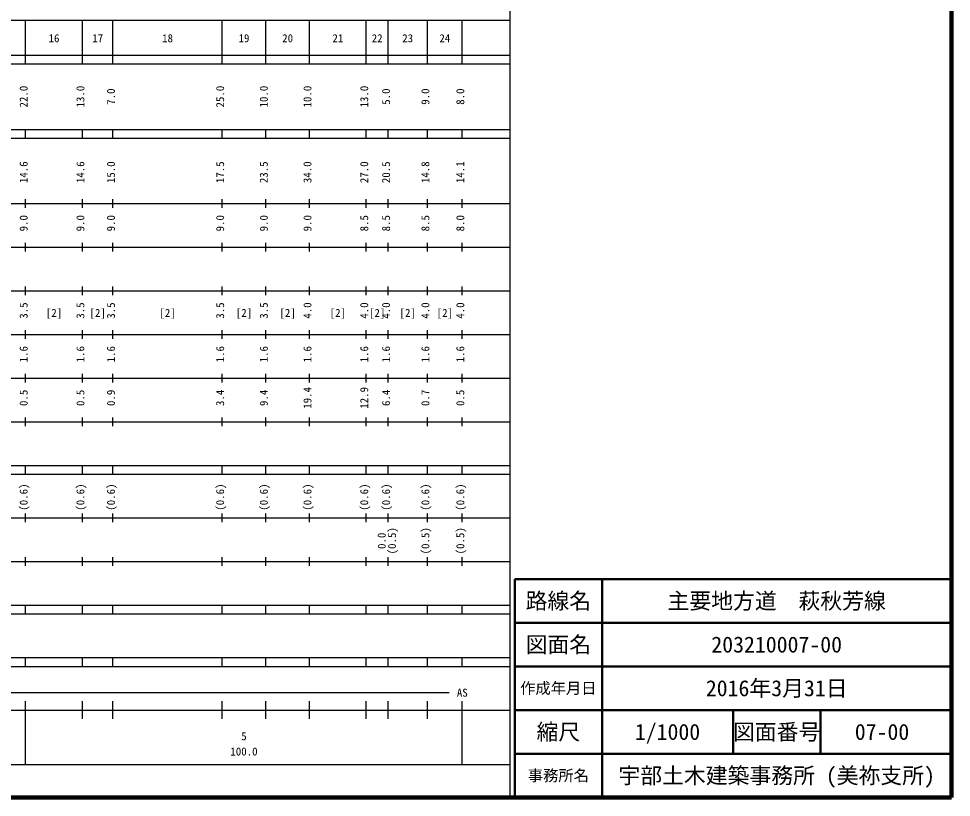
# Model space of a CAD drawing. Units: millimetres on the paper, enlarged 1000 times. Extents: x 40000 to 680000, y 20000 to 380000.
# Drawn here: x 466399 to 680000, y 20000 to 198357 of the extents above; entities that cross this region are included whole.
import ezdxf
from ezdxf.enums import TextEntityAlignment as Align

# ---------------------------------------------------------------- set-up
doc = ezdxf.new("R2010")
doc.units = ezdxf.units.MM
doc.header["$LTSCALE"] = 1000
for name, color, linetype, lineweight in [('M-TTL', 2, 'Continuous', 140), ('M-TTL-BAND', 7, 'Continuous', 25), ('M-TTL-FRAM', 2, 'Continuous', 50), ('M-TTL-LINE', 7, 'Continuous', 50)]:
    doc.layers.add(name, color=color, linetype=linetype, lineweight=lineweight)
doc.layers.add('M-TTL-TXT', color=7, linetype='Continuous')
doc.styles.add('ＭＳ ゴシック', font='')
doc.styles.get('ＭＳ ゴシック').set_extended_font_data('MS Gothic')

msp = doc.modelspace()

# ---------------------------------------------------------------- linework, layer by layer
at = {"layer": 'M-TTL'}
for p, q in [((680000, 20000), (680000, 380000)), ((40000, 20000), (680000, 20000))]:
    msp.add_line(p, q, dxfattribs=at)
at = {"layer": 'M-TTL-BAND'}
for p, q in [((579000, 20000), (579000, 370000)), ((68000, 198000), (579000, 198000)), ((468000, 188000), (468000, 198000)), ((481000, 188000), (481000, 198000)), ((488000, 188000), (488000, 198000)), ((513000, 188000), (513000, 198000)), ((523000, 188000), (523000, 198000)), ((533000, 188000), (533000, 198000)), ((546000, 188000), (546000, 198000)), ((551000, 188000), (551000, 198000)), ((560000, 188000), (560000, 198000)), ((568000, 188000), (568000, 198000)), ((40000, 190000), (579000, 190000)), ((40000, 188000), (579000, 188000)), ((40000, 173000), (579000, 173000)), ((40000, 171000), (579000, 171000)), ((468000, 171000), (468000, 173000)), ((481000, 171000), (481000, 173000)), ((488000, 171000), (488000, 173000)), ((513000, 171000), (513000, 173000)), ((523000, 171000), (523000, 173000)), ((533000, 171000), (533000, 173000)), ((546000, 171000), (546000, 173000)), ((551000, 171000), (551000, 173000)), ((560000, 171000), (560000, 173000)), ((568000, 171000), (568000, 173000)), ((40000, 156000), (579000, 156000)), ((468000, 155000), (468000, 157000)), ((481000, 155000), (481000, 157000)), ((488000, 155000), (488000, 157000)), ((513000, 155000), (513000, 157000)), ((523000, 155000), (523000, 157000)), ((533000, 155000), (533000, 157000)), ((546000, 155000), (546000, 157000)), ((551000, 155000), (551000, 157000)), ((560000, 155000), (560000, 157000)), ((568000, 155000), (568000, 157000)), ((46000, 146000), (579000, 146000)), ((468000, 145000), (468000, 147000)), ((481000, 145000), (481000, 147000)), ((488000, 145000), (488000, 147000)), ((513000, 145000), (513000, 147000)), ((523000, 145000), (523000, 147000)), ((533000, 145000), (533000, 147000)), ((546000, 145000), (546000, 147000)), ((551000, 145000), (551000, 147000)), ((560000, 145000), (560000, 147000)), ((568000, 145000), (568000, 147000)), ((468000, 135000), (468000, 137000)), ((481000, 135000), (481000, 137000)), ((488000, 135000), (488000, 137000)), ((513000, 135000), (513000, 137000)), ((523000, 135000), (523000, 137000)), ((533000, 135000), (533000, 137000)), ((546000, 135000), (546000, 137000)), ((551000, 135000), (551000, 137000)), ((560000, 135000), (560000, 137000)), ((568000, 135000), (568000, 137000)), ((52000, 136000), (579000, 136000)), ((468000, 125000), (468000, 127000)), ((481000, 125000), (481000, 127000)), ((488000, 125000), (488000, 127000)), ((513000, 125000), (513000, 127000)), ((523000, 125000), (523000, 127000)), ((533000, 125000), (533000, 127000)), ((546000, 125000), (546000, 127000)), ((551000, 125000), (551000, 127000)), ((560000, 125000), (560000, 127000)), ((568000, 125000), (568000, 127000)), ((46000, 126000), (579000, 126000)), ((52000, 116000), (579000, 116000)), ((468000, 115000), (468000, 117000)), ((481000, 115000), (481000, 117000)), ((488000, 115000), (488000, 117000)), ((513000, 115000), (513000, 117000)), ((523000, 115000), (523000, 117000)), ((533000, 115000), (533000, 117000)), ((546000, 115000), (546000, 117000)), ((551000, 115000), (551000, 117000)), ((560000, 115000), (560000, 117000)), ((568000, 115000), (568000, 117000)), ((468000, 105000), (468000, 107000)), ((481000, 105000), (481000, 107000)), ((488000, 105000), (488000, 107000)), ((513000, 105000), (513000, 107000)), ((523000, 105000), (523000, 107000)), ((533000, 105000), (533000, 107000)), ((546000, 105000), (546000, 107000)), ((551000, 105000), (551000, 107000)), ((560000, 105000), (560000, 107000)), ((568000, 105000), (568000, 107000)), ((46000, 106000), (579000, 106000)), ((40000, 96000), (579000, 96000)), ((40000, 94000), (579000, 94000)), ((468000, 94000), (468000, 96000)), ((481000, 94000), (481000, 96000)), ((488000, 94000), (488000, 96000)), ((513000, 94000), (513000, 96000)), ((523000, 94000), (523000, 96000)), ((533000, 94000), (533000, 96000)), ((546000, 94000), (546000, 96000)), ((551000, 94000), (551000, 96000)), ((560000, 94000), (560000, 96000)), ((568000, 94000), (568000, 96000)), ((49000, 84000), (579000, 84000)), ((468000, 83000), (468000, 85000)), ((481000, 83000), (481000, 85000)), ((488000, 83000), (488000, 85000)), ((513000, 83000), (513000, 85000)), ((523000, 83000), (523000, 85000)), ((533000, 83000), (533000, 85000)), ((546000, 83000), (546000, 85000)), ((551000, 83000), (551000, 85000)), ((560000, 83000), (560000, 85000)), ((568000, 83000), (568000, 85000)), ((468000, 73000), (468000, 75000)), ((481000, 73000), (481000, 75000)), ((488000, 73000), (488000, 75000)), ((513000, 73000), (513000, 75000)), ((523000, 73000), (523000, 75000)), ((533000, 73000), (533000, 75000)), ((546000, 73000), (546000, 75000)), ((551000, 73000), (551000, 75000)), ((560000, 73000), (560000, 75000)), ((568000, 73000), (568000, 75000)), ((40000, 74000), (579000, 74000)), ((40000, 64000), (579000, 64000)), ((40000, 62000), (579000, 62000)), ((468000, 62000), (468000, 64000)), ((481000, 62000), (481000, 64000)), ((488000, 62000), (488000, 64000)), ((513000, 62000), (513000, 64000)), ((523000, 62000), (523000, 64000)), ((533000, 62000), (533000, 64000)), ((546000, 62000), (546000, 64000)), ((551000, 62000), (551000, 64000)), ((560000, 62000), (560000, 64000)), ((568000, 62000), (568000, 64000)), ((40000, 52000), (579000, 52000)), ((468000, 50000), (468000, 52000)), ((481000, 50000), (481000, 52000)), ((488000, 50000), (488000, 52000)), ((513000, 50000), (513000, 52000)), ((523000, 50000), (523000, 52000)), ((533000, 50000), (533000, 52000)), ((546000, 50000), (546000, 52000)), ((551000, 50000), (551000, 52000)), ((560000, 50000), (560000, 52000)), ((568000, 50000), (568000, 52000)), ((40000, 50000), (579000, 50000)), ((71000, 44000), (565000, 44000)), ((468000, 27500), (468000, 42000)), ((481000, 38000), (481000, 42000)), ((488000, 38000), (488000, 42000)), ((513000, 38000), (513000, 42000)), ((523000, 38000), (523000, 42000)), ((533000, 38000), (533000, 42000)), ((546000, 38000), (546000, 42000)), ((551000, 38000), (551000, 42000)), ((560000, 38000), (560000, 42000)), ((568000, 27500), (568000, 42000)), ((40000, 40000), (579000, 40000)), ((68000, 27500), (579000, 27500))]:
    msp.add_line(p, q, dxfattribs=at)
at = {"layer": 'M-TTL-FRAM'}
for p, q in [((680000, 70000), (580000, 70000)), ((580000, 70000), (580000, 20000))]:
    msp.add_line(p, q, dxfattribs=at)
at = {"layer": 'M-TTL-LINE'}
for p, q in [((600000, 70000), (600000, 20000)), ((680000, 60000), (580000, 60000)), ((680000, 50000), (580000, 50000)), ((680000, 40000), (580000, 40000)), ((630000, 40000), (630000, 30000)), ((650000, 40000), (650000, 30000)), ((680000, 30000), (580000, 30000))]:
    msp.add_line(p, q, dxfattribs=at)

# ---------------------------------------------------------------- texts
at = {"layer": 'M-TTL-BAND', "style": 'ＭＳ ゴシック'}
for s, p in [('16', (474500, 192405)), ('17', (484500, 192405)), ('18', (500500, 192405)), ('19', (518000, 192405)), ('20', (528000, 192405)), ('21', (539500, 192405)), ('22', (548500, 192405)), ('23', (555500, 192405)), ('24', (564000, 192405)), ('[2]', (474500, 129500)), ('[2]', (484500, 129500)), ('[2]', (500500, 129500)), ('[2]', (518000, 129500)), ('[2]', (528000, 129500)), ('[2]', (539500, 129500)), ('[2]', (548500, 129500)), ('[2]', (555500, 129500)), ('[2]', (564000, 129500)), ('AS', (568000, 42500)), ('5', (518000, 32523)), ('100.0', (518000, 29033))]:
    msp.add_text(s, height=1833, dxfattribs=at).set_placement(p, align=Align.BOTTOM_CENTER)
for s, p in [('22.0', (469000, 180500)), ('13.0', (482000, 180500)), ('7.0', (489000, 180500)), ('25.0', (514000, 180500)), ('10.0', (524000, 180500)), ('10.0', (534000, 180500)), ('13.0', (547000, 180500)), ('5.0', (552000, 180500)), ('9.0', (561000, 180500)), ('8.0', (569000, 180500)), ('14.6', (469000, 163174)), ('14.6', (482000, 163174)), ('15.0', (489000, 163174)), ('17.5', (514000, 163174)), ('23.5', (524000, 163174)), ('34.0', (534000, 163174)), ('27.0', (547000, 163174)), ('20.5', (552000, 163174)), ('14.8', (561000, 163174)), ('14.1', (569000, 163174)), ('9.0', (469000, 151500)), ('9.0', (482000, 151500)), ('9.0', (489000, 151500)), ('9.0', (514000, 151500)), ('9.0', (524000, 151500)), ('9.0', (534000, 151500)), ('8.5', (547000, 151500)), ('8.5', (552000, 151500)), ('8.5', (561000, 151500)), ('8.0', (569000, 151500)), ('3.5', (469000, 131500)), ('3.5', (482000, 131500)), ('3.5', (489000, 131500)), ('3.5', (514000, 131500)), ('3.5', (524000, 131500)), ('4.0', (534000, 131500)), ('4.0', (547000, 131500)), ('4.0', (552000, 131500)), ('4.0', (561000, 131500)), ('4.0', (569000, 131500)), ('1.6', (469000, 121500)), ('1.6', (482000, 121500)), ('1.6', (489000, 121500)), ('1.6', (514000, 121500)), ('1.6', (524000, 121500)), ('1.6', (534000, 121500)), ('1.6', (547000, 121500)), ('1.6', (552000, 121500)), ('1.6', (561000, 121500)), ('1.6', (569000, 121500)), ('0.5', (469000, 111500)), ('0.5', (482000, 111500)), ('0.9', (489000, 111500)), ('3.4', (514000, 111500)), ('9.4', (524000, 111500)), ('19.4', (534000, 111500)), ('12.9', (547000, 111500)), ('6.4', (552000, 111500)), ('0.7', (561000, 111500)), ('0.5', (569000, 111500)), ('(0.6)', (469000, 88764)), ('(0.6)', (482000, 88764)), ('(0.6)', (489000, 88764)), ('(0.6)', (514000, 88764)), ('(0.6)', (524000, 88764)), ('(0.6)', (534000, 88764)), ('(0.6)', (547000, 88764)), ('(0.6)', (552000, 88764)), ('(0.6)', (561000, 88764)), ('(0.6)', (569000, 88764)), ('(0.5)', (553370, 78764)), ('(0.5)', (561000, 78764)), ('(0.5)', (569000, 78764)), ('0.0', (551000, 78764))]:
    msp.add_text(s, height=1833, rotation=90, dxfattribs=at).set_placement(p, align=Align.BOTTOM_CENTER)
at = {"layer": 'M-TTL-TXT', "style": 'ＭＳ ゴシック'}
for s, height, p in [('路線名', 3666, (590000, 65000)), ('路線名', 3666, (590000, 65000)), ('主要地方道\u3000萩秋芳線', 3666, (640000, 65000)), ('図面名', 3666, (590000, 55000)), ('図面名', 3666, (590000, 55000)), ('203210007-00', 3666, (640000, 55000)), ('2016年3月31日', 3666, (640000, 45000)), ('作成年月日', 2566, (590000, 45000)), ('作成年月日', 2566, (590000, 45000)), ('縮尺', 3666, (590000, 35000)), ('縮尺', 3666, (590000, 35000)), ('1/1000', 3666, (615000, 35000)), ('図面番号', 3666, (640000, 35000)), ('図面番号', 3666, (640000, 35000)), ('07-00', 3666, (664125, 35000)), ('事務所名', 2566, (590000, 25000)), ('事務所名', 2566, (590000, 25000)), ('宇部土木建築事務所 (美祢支所)', 3666, (640000, 25000))]:
    msp.add_text(s, height=height, dxfattribs=at).set_placement(p, align=Align.MIDDLE_CENTER)

doc.saveas('drawing.dxf')
